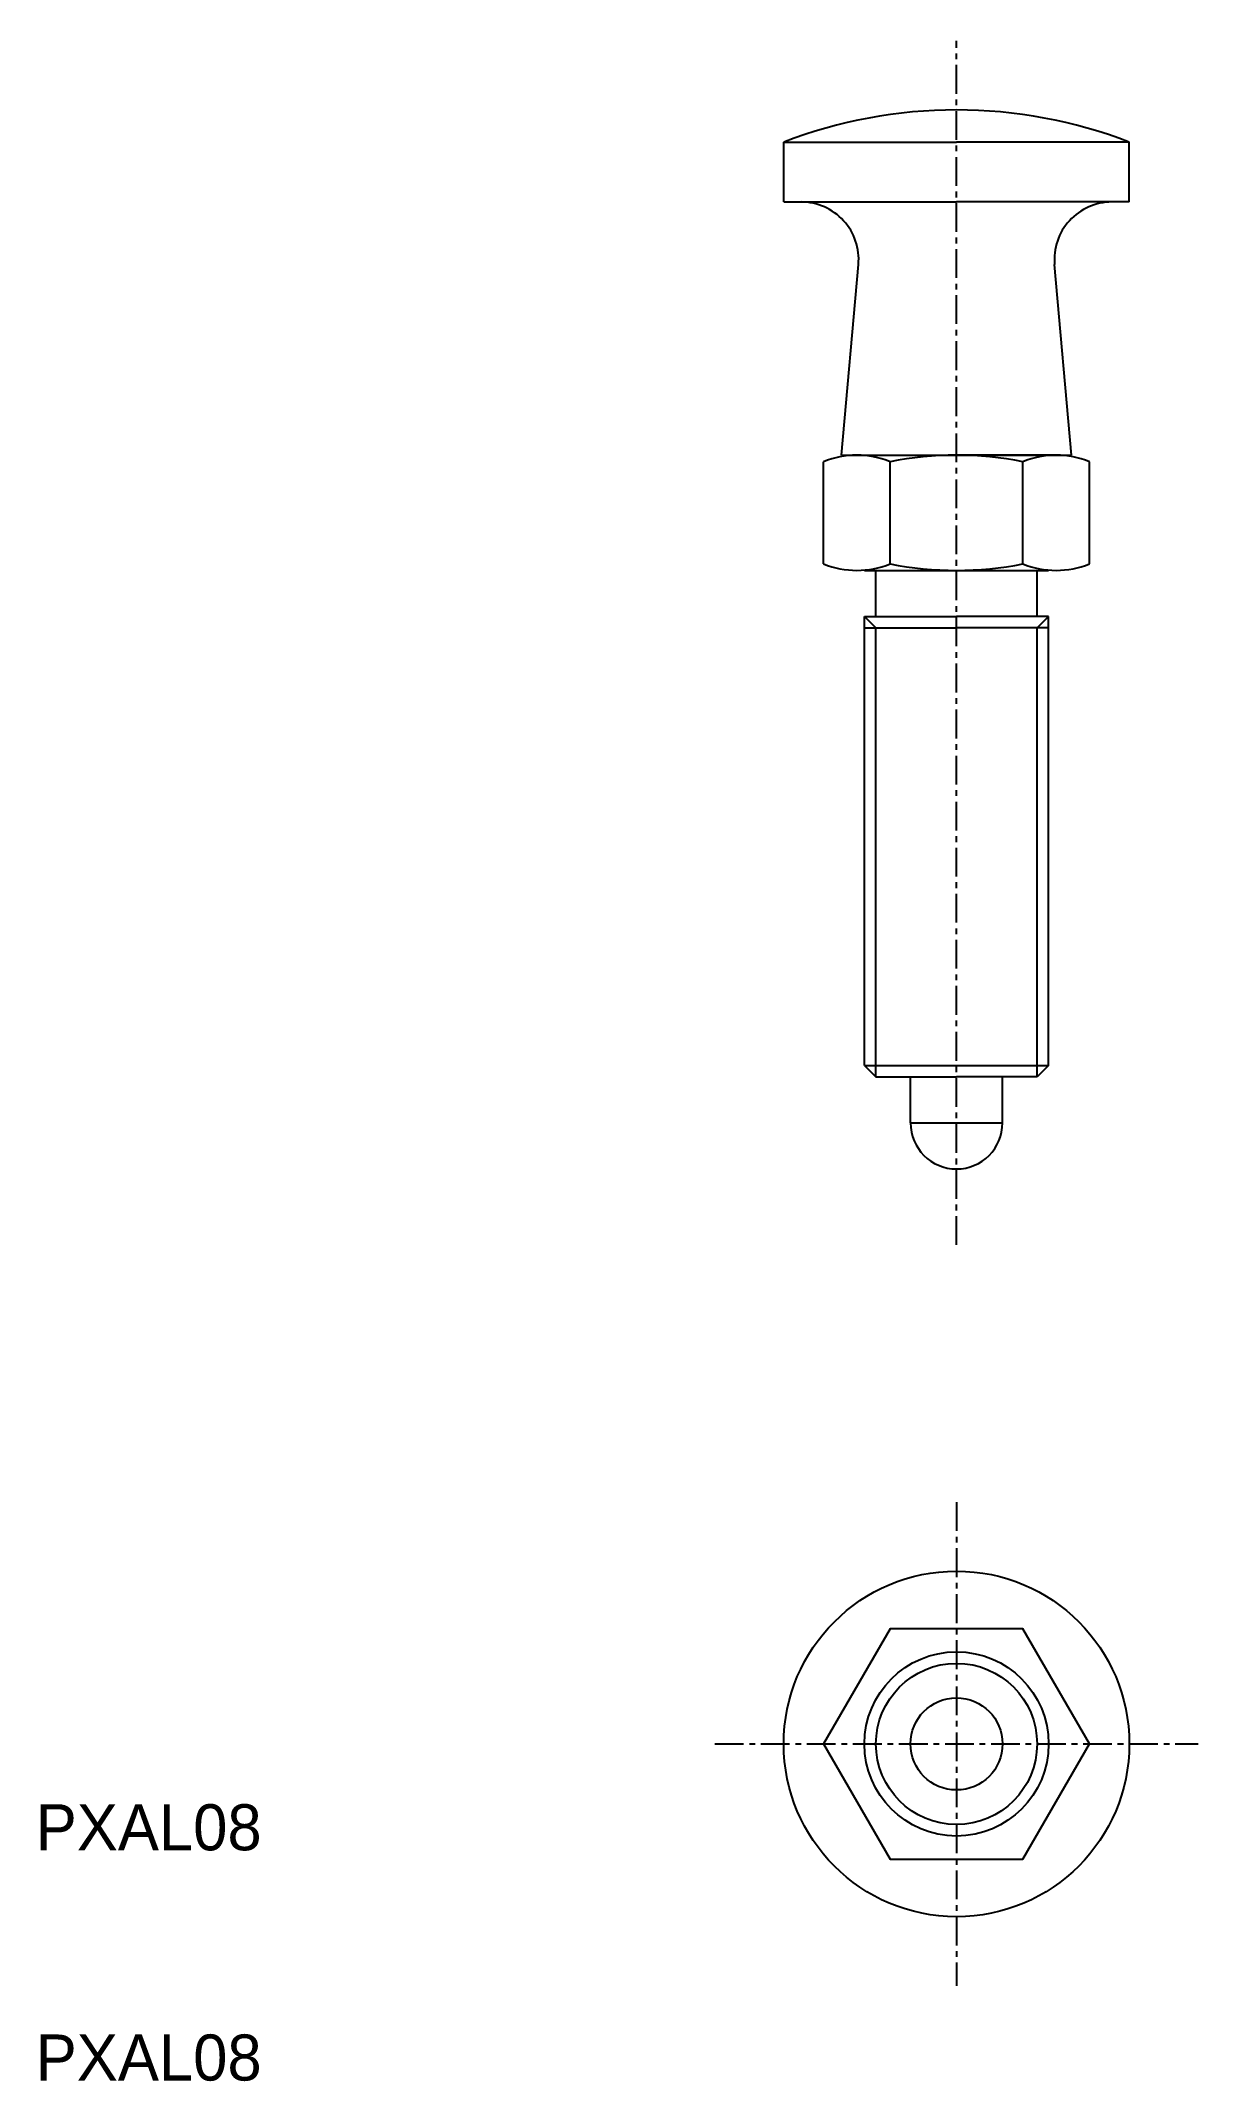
# Model space of a CAD drawing. Extents: x 188.6 to 238.9, y 50.2 to 138.8.
import ezdxf

# ---------------------------------------------------------------- set-up
doc = ezdxf.new("R2010")
doc.units = 0
doc.linetypes.add('CENTER', pattern=[2, 1.25, -0.25, 0.25, -0.25])
doc.layers.get('0').update_dxf_attribs({"linetype": 'CONTINUOUS'})
doc.layers.add('CENTER', color=1, linetype='CENTER')

msp = doc.modelspace()

# ---------------------------------------------------------------- linework, layer by layer
at = {"color": 7, "linetype": 'CONTINUOUS'}
for p, q in [((220.868, 134.44), (228.368, 134.44)), ((220.868, 131.84), (220.868, 134.44)), ((235.868, 134.44), (228.368, 134.44)), ((235.868, 131.84), (235.868, 134.44)), ((220.868, 131.84), (221.618, 131.84)), ((221.618, 131.84), (228.368, 131.84)), ((235.118, 131.84), (228.368, 131.84)), ((235.868, 131.84), (235.118, 131.84)), ((223.368, 120.84), (224.108, 129.118)), ((233.368, 120.84), (232.627, 129.118)), ((222.594, 116.121), (222.594, 120.56)), ((223.368, 120.84), (233.368, 120.84)), ((224.037, 120.84), (228.368, 120.84)), ((225.481, 116.121), (225.481, 120.56)), ((232.698, 120.84), (228.368, 120.84)), ((231.254, 116.121), (231.254, 120.56)), ((234.141, 116.121), (234.141, 120.56)), ((224.368, 115.84), (228.368, 115.84)), ((224.868, 113.84), (224.868, 115.84)), ((228.368, 115.84), (232.368, 115.84)), ((231.868, 113.84), (231.868, 115.84)), ((224.368, 94.34), (224.368, 113.84)), ((224.368, 113.84), (228.368, 113.84)), ((232.368, 113.84), (228.368, 113.84)), ((232.368, 94.34), (232.368, 113.84)), ((224.368, 113.34), (228.368, 113.34)), ((232.368, 113.34), (228.368, 113.34)), ((224.368, 94.34), (224.868, 93.84)), ((224.368, 94.34), (232.368, 94.34)), ((232.368, 94.34), (231.868, 93.84)), ((224.868, 93.84), (228.368, 93.84)), ((226.368, 91.84), (226.368, 93.84)), ((231.868, 93.84), (228.368, 93.84)), ((230.368, 91.84), (230.368, 93.84)), ((226.368, 91.84), (230.368, 91.84))]:
    msp.add_line(p, q, dxfattribs=at)
at = {"color": 3, "linetype": 'CONTINUOUS'}
for p, q in [((224.868, 113.34), (224.368, 113.84)), ((231.868, 113.34), (232.368, 113.84)), ((224.868, 93.84), (224.868, 113.34)), ((231.868, 93.84), (231.868, 113.34))]:
    msp.add_line(p, q, dxfattribs=at)
at = {"color": 7, "linetype": 'CONTINUOUS'}
msp.add_lwpolyline([(231.254, 59.866), (234.141, 64.866), (231.254, 69.866), (225.481, 69.866), (222.594, 64.866), (225.481, 59.866)], close=True, dxfattribs=at)
for radius in [7.506, 4, 3.5, 2]:
    msp.add_circle((228.368, 64.866), radius, dxfattribs=at)
for centre, radius, start, end in [((228.368, 115.051), 20.789, 90, 111.14705), ((228.368, 115.051), 20.789, 68.85295, 90), ((221.618, 129.34), 2.5, 354.89085, 90), ((235.118, 129.34), 2.5, 90, 185.10915), ((224.037, 116.985), 3.855, 68.01264, 111.98736), ((228.368, 105.84), 15, 78.9042, 101.0958), ((232.698, 116.985), 3.855, 68.01264, 111.98736), ((224.037, 119.695), 3.855, 248.01264, 291.98736), ((228.368, 130.84), 15, 258.9042, 281.0958), ((232.698, 119.695), 3.855, 248.01264, 291.98736), ((228.368, 91.84), 2, 180, 0)]:
    msp.add_arc(centre, radius, start, end, dxfattribs=at)
at = {"layer": 'CENTER', "color": 1, "linetype": 'CENTER'}
for p, q in [((228.368, 86.54), (228.368, 138.84)), ((228.368, 75.366), (228.368, 54.366)), ((217.868, 64.866), (238.868, 64.866))]:
    msp.add_line(p, q, dxfattribs=at)

# ---------------------------------------------------------------- texts
at = {"color": 7, "linetype": 'CONTINUOUS'}
for p in [(188.368, 60.245), (188.368, 50.245)]:
    msp.add_text('PXAL08', height=2, dxfattribs=at).set_placement(p)

doc.saveas('drawing.dxf')
